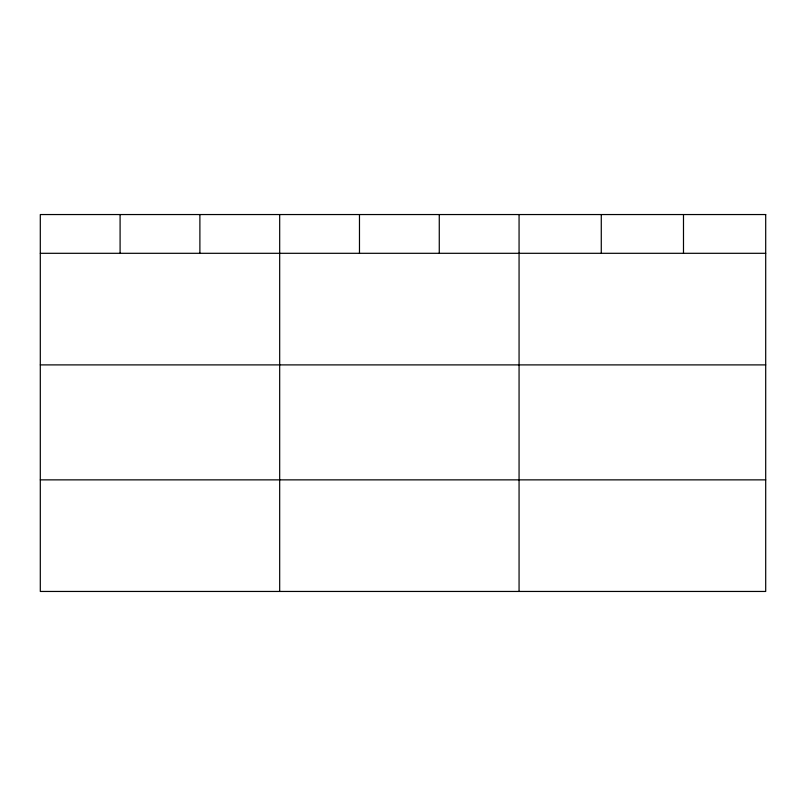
<?xml version="1.0" encoding="UTF-8"?>
<svg xmlns="http://www.w3.org/2000/svg" width="806" height="806" viewBox="0 0 806 806"><rect width="100%" height="100%" fill="white"/><g stroke="black" fill="none" stroke-linecap="round" stroke-linejoin="round"><path stroke-width="1.21" d="M40.3 253.306L765.7 253.306M40.3 364.896L765.7 364.896M40.3 479.862L765.7 479.862M683.488 214.547L683.488 253.306M601.276 214.547L601.276 253.306M519.064 214.547L519.064 591.453M439.27 214.547L439.27 253.306M359.476 214.547L359.476 253.306M279.682 214.547L279.682 591.453M199.888 214.547L199.888 253.306M120.094 214.547L120.094 253.306M765.7 214.547L40.3 214.547L40.3 591.453L765.7 591.453L765.7 214.547"/></g></svg>
